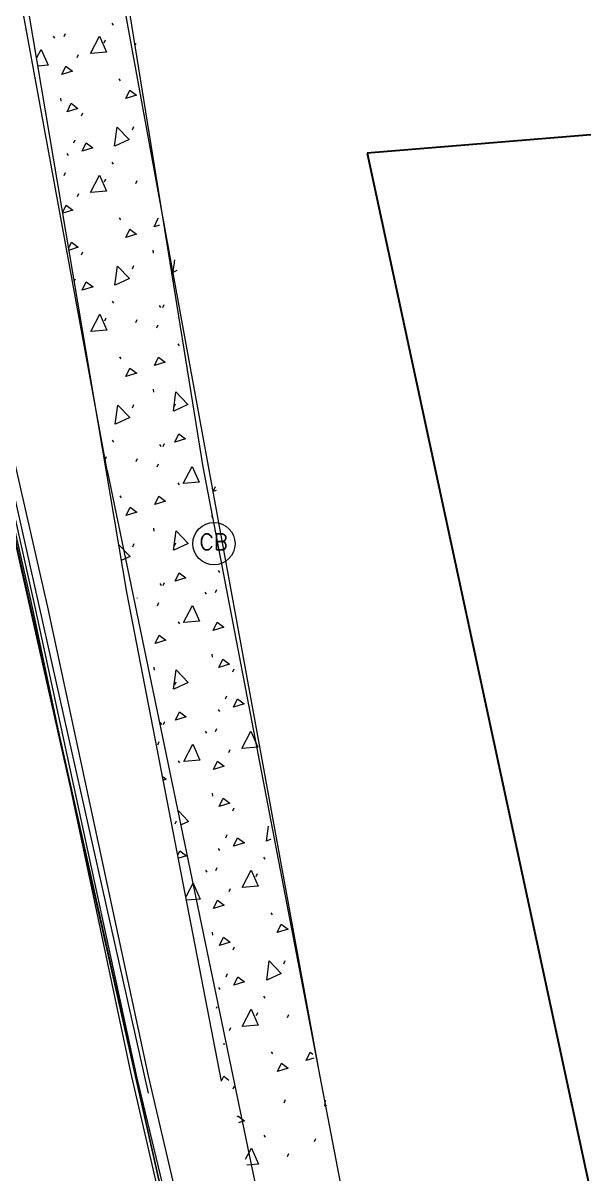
# Model space of a CAD drawing. Header units: metres. Extents: x -703672 to 3951284, y -4124475 to 4104628.
# Drawn here: x 327627.19 to 327642.02, y 4104247.85 to 4104278.28 of the extents above; entities that cross this region are included whole.
import ezdxf

# ---------------------------------------------------------------- set-up
doc = ezdxf.new("R2010")
doc.units = ezdxf.units.M
doc.header["$MEASUREMENT"] = 0
for name, color, linetype, lineweight in [('C-ANNO-TEXT', 7, 'Continuous', 25), ('V-ANNO-PATT', 9, 'Continuous', 0), ('V-ROAD-ASPH', 9, 'Continuous', 0), ('V-ROAD-CURB', 6, 'Continuous', 0), ('V-SITE-FENC', 251, 'FENCE', 0), ('V-SITE-STRC', 253, 'Continuous', 0), ('V-SITE-WALK', 7, 'Continuous', 0)]:
    doc.layers.add(name, color=color, linetype=linetype, lineweight=lineweight)
doc.layers.add('ra', color=7, linetype='Continuous')
doc.styles.add('Style-WORKING', font='WORKING.shx')
doc.linetypes.add('FENCE', pattern='A,0.1,-0.01302,[7,dgnlstyle-tsaec.shx,S=0.0001240079365079365,R=0,X=0,Y=0],-0.01302', length=0.12604)

msp = doc.modelspace()

# ---------------------------------------------------------------- linework, layer by layer
at = {"layer": 'C-ANNO-TEXT', "color": 251, "lineweight": 30, "ltscale": 0.6, "elevation": 8.129185709809853}
for points in [[(328148.5222766129, 4104316.835999697), (327636.2924083, 4104274.837372858), (327694.6042840966, 4104003.792685883), (327867.5857724902, 4104017.971496408), (327888.7489738908, 4103772.075253479), (327930.1480395671, 4103772.347375909), (327991.377388112, 4103778.205533828), (328030.9897292816, 4103774.983627418), (328020.397414019, 4103909.701128297), (328021.6175381817, 4103915.716495383), (328024.0348773939, 4103920.166228428), (328073.8161843045, 4103990.316554586), (328076.9767566926, 4104002.336634), (328073.070574273, 4104056.320837132), (328075.746113692, 4104063.261209204), (328158.6543382432, 4104190.301327689), (328175.0174822973, 4104191.778596146), (328167.5720498138, 4104274.248836152), (328151.9951939788, 4104274.479090938)], [(328148.5268188755, 4104316.780600681), (327636.2924083, 4104274.837372858), (327694.6042840966, 4104003.792685883), (327867.5857724902, 4104017.971496408), (327888.7489738908, 4103772.075253479), (327930.8145552425, 4103772.351757019), (327991.377388112, 4103778.205533828), (328030.9897292816, 4103774.983627418), (328020.397414019, 4103909.701128297), (328021.6175381817, 4103915.716495383), (328023.610856816, 4103919.385709762), (328073.8161843045, 4103990.316554586), (328076.9767566926, 4104002.336634), (328073.070574273, 4104056.320837132), (328075.746113692, 4104063.261209204), (328158.6543382432, 4104190.301327689), (328174.0894228251, 4104191.694810721), (328167.5720498138, 4104274.248836152), (328151.9951939788, 4104274.479090938)]]:
    msp.add_lwpolyline(points, close=True, dxfattribs=at)
at = {"layer": 'ra'}
msp.add_line((327624.3579322091, 4104276.154470859, 10.1), (327631.4267563971, 4104244.840341898, 9.09), dxfattribs=at)
at = {"layer": 'V-ANNO-PATT'}
for p, q in [((327629.535794419, 4104278.279344107, 8.594560194378658), (327629.5712278432, 4104278.226048412, 8.59228392743924)), ((327627.988974465, 4104277.933050627, 8.656187359295188), (327628.0243542013, 4104277.879761248, 8.653079902533946)), ((327628.2770481964, 4104277.92007313, 8.704155141199792), (327628.3124404176, 4104278.000066667, 8.700182158542518)), ((327629.3312537681, 4104277.75928526, 8.501139788809638), (327629.3664209287, 4104277.839169338, 8.495380042599542)), ((327630.1661022905, 4104277.715889624, 8.54916312311564), (327630.1783920764, 4104277.743632207, 8.54778396712372)), ((327628.6178317374, 4104277.369662909, 8.593237622930197), (327628.6529988982, 4104277.449546988, 8.5874778767201)), ((327629.7215991238, 4104276.801476147, 8.474291163816751), (327629.75697886, 4104276.748186767, 8.47118370705551)), ((327628.182299796, 4104276.295804345, 8.732777777695858), (327628.1912534147, 4104276.215910799, 8.733049883558266)), ((327628.7345809611, 4104275.824542415, 8.692714221937408), (327628.7698735285, 4104275.904535953, 8.688749553010865)), ((327630.0799931778, 4104275.460471827, 8.58511555488343), (327630.1153853991, 4104275.540465364, 8.581142572226156)), ((327628.5349261885, 4104275.114512353, 8.648368743318649), (327628.570093115, 4104275.194496414, 8.642607014706414)), ((327628.3473803839, 4104274.830322732, 8.73769850109234), (327628.3829134619, 4104274.777027038, 8.735413920422182)), ((327629.5396780731, 4104274.604340989, 8.641112211057283), (327629.5751114973, 4104274.551045294, 8.638835944117858)), ((327628.2809318505, 4104274.245070012, 8.75070715787841), (327628.3163240717, 4104274.32506355, 8.746734175221135)), ((327629.3398594123, 4104274.084717588, 8.573999014763565), (327629.375026573, 4104274.164601667, 8.56823926855347)), ((327630.1699859446, 4104274.040886507, 8.595715139794265), (327630.2053782715, 4104274.120780053, 8.591743423755133)), ((327628.6264373818, 4104273.695095239, 8.666096848884123), (327628.6616045425, 4104273.774979318, 8.660337102674028)), ((327629.7302047682, 4104273.126908476, 8.547150389770671), (327629.7655845043, 4104273.073619097, 8.544042933009429)), ((327628.7384646152, 4104272.149539298, 8.739266238616025), (327628.7737571826, 4104272.229532836, 8.735301569689483)), ((327630.6237024448, 4104272.275178224, 8.458740106986326), (327630.6327280903, 4104272.195294144, 8.459280094573913)), ((327630.083876832, 4104271.785468709, 8.631667571562048), (327630.1192690532, 4104271.865462247, 8.627694588904774)), ((327628.5526842721, 4104271.460761095, 8.719728438999418), (327628.5786987594, 4104271.519928743, 8.715466240660334)), ((327629.5435617273, 4104270.929337871, 8.687664227735908), (327629.5789951514, 4104270.876042177, 8.685387960796483)), ((327630.7901012988, 4104270.809870255, 8.468545599758372), (327630.8255803446, 4104270.756580875, 8.46542641320248)), ((327630.8902676631, 4104270.75555191, 8.577530480391218), (327630.9256599899, 4104270.835445456, 8.573558764352086)), ((327629.3484650567, 4104270.410149918, 8.646858240717492), (327629.3836322174, 4104270.490033997, 8.641098494507396)), ((327630.1738695988, 4104270.365883389, 8.642267156472883), (327630.2092619257, 4104270.445776934, 8.638295440433751)), ((327630.7246363549, 4104270.22468688, 8.488042751304498), (327630.7598032815, 4104270.304670939, 8.482281022692256)), ((327631.2807270627, 4104269.797629295, 8.55717462250989), (327631.3161604868, 4104269.7443336, 8.554898355570465)), ((327629.7388104125, 4104269.452340807, 8.620009615724598), (327629.7741901487, 4104269.399051426, 8.616902158963356)), ((327630.6323080891, 4104268.600610553, 8.531599332940246), (327630.6413337346, 4104268.520726474, 8.532139320527833)), ((327630.0877604862, 4104268.110465591, 8.678219588240673), (327630.1231527074, 4104268.190459129, 8.674246605583399)), ((327631.1832893098, 4104268.129404463, 8.475994521221622), (327631.2183569266, 4104268.209388523, 8.470244522404045)), ((327629.5474453814, 4104267.254334753, 8.734216244414526), (327629.5828788056, 4104267.201039058, 8.731939977475108)), ((327630.8941513172, 4104267.080548792, 8.624082497069843), (327630.9295436441, 4104267.160442337, 8.62011078103071)), ((327630.7987069431, 4104267.135302585, 8.541404825712306), (327630.8341859889, 4104267.082013205, 8.538285639156399)), ((327629.3570707011, 4104266.735582247, 8.719717466671412), (327629.3922378617, 4104266.815466327, 8.713957720461323)), ((327630.1777532529, 4104266.690880271, 8.688819173151508), (327630.2131455797, 4104266.770773816, 8.684847457112376)), ((327630.7332419993, 4104266.55011921, 8.560901977258425), (327630.7684089257, 4104266.630103268, 8.555140248646182)), ((327631.2846107167, 4104266.122626177, 8.603726639188508), (327631.3200441409, 4104266.069330482, 8.60145037224909)), ((327629.7474160569, 4104265.777773135, 8.692868841678525), (327629.782795793, 4104265.724483755, 8.689761384917283)), ((327632.1801031652, 4104265.270794991, 8.539884598363813), (327632.1890567838, 4104265.190901445, 8.54015670422622)), ((327630.6409137335, 4104264.926042882, 8.604458558894173), (327630.649939379, 4104264.846158803, 8.60499854648176)), ((327630.0916441403, 4104264.435462473, 8.724771604919297), (327630.1270363615, 4104264.515456011, 8.720798622262024)), ((327631.1918949541, 4104264.454836791, 8.548853747175556), (327631.226962571, 4104264.534820851, 8.543103748357971)), ((327632.3451837531, 4104263.805313379, 8.544805321760293), (327632.3807168311, 4104263.752017685, 8.542520741090136)), ((327630.8073125875, 4104263.460734913, 8.614264051666225), (327630.8427916333, 4104263.407445533, 8.611144865110326)), ((327630.8980349714, 4104263.405545674, 8.670634513748467), (327630.9334272982, 4104263.485439219, 8.666662797709336)), ((327631.9957841167, 4104263.234779945, 8.478432476818057), (327632.0311638528, 4104263.181490566, 8.475325020056815)), ((327632.2787352197, 4104263.220060658, 8.55781397854637), (327632.3141274409, 4104263.300054196, 8.55384099588909)), ((327630.2093156938, 4104263.078358391, 8.732265084892234), (327630.2170292339, 4104263.095770698, 8.731399473791)), ((327630.7418476436, 4104262.875551539, 8.633761203212345), (327630.7770145702, 4104262.955535598, 8.62799947460011)), ((327631.2884943709, 4104262.447623059, 8.650278655867133), (327631.323927795, 4104262.394327364, 8.648002388927708)), ((327632.1839868193, 4104261.595791873, 8.586436615042437), (327632.1929404379, 4104261.515898327, 8.586708720904845)), ((327630.6495193779, 4104261.251475212, 8.6773177848481), (327630.6585450234, 4104261.171591132, 8.677857772435686)), ((327632.7362679844, 4104261.124529943, 8.54637305928398), (327632.7715605518, 4104261.204523481, 8.542408390357437)), ((327631.2005005985, 4104260.780269121, 8.621712973129476), (327631.2355682154, 4104260.860253181, 8.615962974311898)), ((327632.5417358402, 4104260.41624167, 8.47061386084151), (327632.5769027667, 4104260.496225731, 8.464852132229275)), ((327632.3490674071, 4104260.13031026, 8.591357338438918), (327632.3846004852, 4104260.077014566, 8.589072757768761)), ((327630.8159182318, 4104259.786167243, 8.687123277620152), (327630.8513972777, 4104259.732877864, 8.684004091064253)), ((327630.9019186255, 4104259.730542555, 8.717186530427085), (327630.9373109523, 4104259.810436101, 8.713214814387953)), ((327632.0043897611, 4104259.560212275, 8.551291702771984), (327632.0397694972, 4104259.506922896, 8.548184246010742)), ((327632.2826188738, 4104259.54505754, 8.604365995224988), (327632.318011095, 4104259.625051078, 8.600393012567714)), ((327630.750453288, 4104259.200983868, 8.706620429166271), (327630.7856202144, 4104259.280967927, 8.700858700554036)), ((327632.6332470335, 4104258.996824556, 8.488341966406985), (327632.6684141941, 4104259.076708635, 8.482582220196889)), ((327631.292378025, 4104258.772619941, 8.696830672545751), (327631.3278114492, 4104258.719324247, 8.694554405606333)), ((327632.1878704735, 4104257.920788755, 8.632988631721062), (327632.1968240921, 4104257.84089521, 8.63326073758347)), ((327632.7401516385, 4104257.449526826, 8.592925075962604), (327632.7754442059, 4104257.529520364, 8.588960407036062)), ((327631.2091062428, 4104257.105701451, 8.694572199083403), (327631.2441738597, 4104257.185685511, 8.688822200265825)), ((327632.5503414846, 4104256.741674, 8.543473086795437), (327632.585508411, 4104256.82165806, 8.537711358183202)), ((327632.3529510613, 4104256.455307143, 8.637909355117543), (327632.3884841394, 4104256.402011449, 8.635624774447386)), ((327633.5452487506, 4104256.229325399, 8.541323065082487), (327633.5806821748, 4104256.176029705, 8.539046798143062)), ((327632.2865025279, 4104255.870054422, 8.650918011903613), (327632.3218947491, 4104255.95004796, 8.64694502924634)), ((327632.0129954054, 4104255.885644604, 8.62415092872591), (327632.0483751416, 4104255.832355225, 8.621043471964668)), ((327633.3552747084, 4104255.711879235, 8.46910335824036), (327633.390441869, 4104255.791763315, 8.463343612030258)), ((327632.6418526779, 4104255.322256886, 8.561201192360912), (327632.6770198385, 4104255.402140965, 8.555441446150823)), ((327633.7456200643, 4104254.754070124, 8.442254733247466), (327633.7809998004, 4104254.700780744, 8.439147276486224)), ((327632.1917541276, 4104254.245785637, 8.67954064839968), (327632.2007077462, 4104254.165892092, 8.679812754262088)), ((327632.7440352926, 4104253.774523708, 8.63947709264123), (327632.77932786, 4104253.854517246, 8.635512423714687)), ((327634.0894475094, 4104253.410453119, 8.531878425587252), (327634.1248397307, 4104253.490446657, 8.527905442929978)), ((327632.5589471289, 4104253.06710633, 8.616332312749364), (327632.5941140554, 4104253.147090389, 8.610570584137129)), ((327632.3568347155, 4104252.780304025, 8.68446137179616), (327632.3923677935, 4104252.727008331, 8.682176791126004)), ((327633.5491324047, 4104252.554322281, 8.587875081761105), (327633.5845658289, 4104252.501026587, 8.585598814821687)), ((327632.3059104738, 4104252.230139326, 8.69572733654828), (327632.3257784033, 4104252.275044842, 8.693497045924957)), ((327633.3638803528, 4104252.037311565, 8.54196258419428), (327633.3990475135, 4104252.117195644, 8.536202837984185)), ((327634.1794402762, 4104251.990867799, 8.542478010498087), (327634.2148326031, 4104252.070761344, 8.538506294458955)), ((327632.6504583222, 4104251.647689215, 8.634060418314839), (327632.6856254828, 4104251.727573294, 8.628300672104743)), ((327633.7542257085, 4104251.079502453, 8.515113959201393), (327633.7896054447, 4104251.026213073, 8.512006502440151)), ((327632.7479189468, 4104250.09952059, 8.686029109319847), (327632.7832115142, 4104250.179514128, 8.682064440393304)), ((327634.0933311636, 4104249.735450001, 8.578430442265876), (327634.1287233848, 4104249.815443539, 8.574457459608595)), ((327633.5530160589, 4104248.879319163, 8.63442709843973), (327633.588449483, 4104248.826023468, 8.632150831500311)), ((327634.8997219946, 4104248.705533202, 8.52429335109504), (327634.9351143215, 4104248.785426748, 8.520321635055915)), ((327634.1833239304, 4104248.315864681, 8.589030027176705), (327634.2187162572, 4104248.395758227, 8.58505831113758))]:
    msp.add_line(p, q, dxfattribs=at)
at = {"layer": 'V-ANNO-PATT', "extrusion": (0.08313059171060738, 0.01271018280557316, 0.9964576037016796), "flags": 128}
for points, elevation in [([(4007613.27557702, -940831.6079457087), (4007613.687094348, -940831.9132084965), (4007613.24646505, -940832.034729533), (4007613.274236551, -940831.6167441817)], 79410.72850272477), ([(4007609.642202801, -940831.0543918515), (4007610.053720129, -940831.35965464), (4007609.613090832, -940831.4811756766), (4007609.640862333, -940831.063190326)], 79410.72850272489), ([(4007606.008828583, -940830.5008379954), (4007606.420345909, -940830.8061007828), (4007605.979716612, -940830.9276218204), (4007606.007488111, -940830.5096364687)], 79410.72850272486), ([(4007594.506247506, -940832.7945466469), (4007594.917764832, -940833.0998094348), (4007594.477135535, -940833.2213304718), (4007594.504907037, -940832.8033451209)], 79410.7285027249), ([(4007590.872873285, -940832.2409927901), (4007591.284390613, -940832.5462555784), (4007590.843761317, -940832.667776615), (4007590.871532816, -940832.2497912641)], 79410.72850272489), ([(4007587.239499066, -940831.6874389336), (4007587.651016394, -940831.9927017217), (4007587.210387096, -940832.1142227583), (4007587.238158597, -940831.6962374076)], 79410.72850272495)]:
    msp.add_lwpolyline(points, dxfattribs=dict(at, elevation=elevation))
at = {"layer": 'V-ANNO-PATT', "extrusion": (0.1172745742000488, 0.01996182254488187, 0.9928988870408124), "elevation": 120359.8953962248, "flags": 128}
msp.add_lwpolyline([(3991106.210564732, -1004498.507527573), (3991106.401970759, -1004498.654388377), (3991105.959426875, -1004498.768740679), (3991105.981066502, -1004498.507284256)], dxfattribs=at)
at = {"layer": 'V-ANNO-PATT', "extrusion": (0.08313059169699821, 0.01271018283303596, 0.9964576037024646), "flags": 128}
for points, elevation in [([(4007612.836402905, -940830.7750191985), (4007613.039829995, -940830.9137407482), (4007612.881400315, -940831.0692529205), (4007612.836402905, -940830.7750191985)], 79410.72861098102), ([(4007597.700447607, -940832.5151739884), (4007597.9038747, -940832.6538955378), (4007597.745445018, -940832.8094077109), (4007597.700447607, -940832.5151739884)], 79410.72861098059), ([(4007594.06707339, -940831.9616201307), (4007594.27050048, -940832.1003416805), (4007594.1120708, -940832.2558538526), (4007594.06707339, -940831.9616201307)], 79410.7286109805), ([(4007590.433699169, -940831.4080662723), (4007590.63712626, -940831.546787822), (4007590.478696581, -940831.7022999945), (4007590.433699169, -940831.4080662723)], 79410.7286109804)]:
    msp.add_lwpolyline(points, dxfattribs=dict(at, elevation=elevation))
at = {"layer": 'V-ANNO-PATT', "extrusion": (0.08313059167302338, 0.01271018280091568, 0.9964576037048744), "flags": 128}
for points, elevation in [([(4007611.954184682, -940832.3516639806), (4007612.157611775, -940832.4903855303), (4007611.999182091, -940832.6458977028), (4007611.954184682, -940832.3516639806)], 79410.72847129552), ([(4007608.320810463, -940831.7981101241), (4007608.524237556, -940831.9368316737), (4007608.365807873, -940832.092343846), (4007608.320810463, -940831.7981101241)], 79410.7284712956), ([(4007604.687436244, -940831.244556268), (4007604.890863335, -940831.3832778172), (4007604.732433654, -940831.5387899895), (4007604.687436244, -940831.244556268)], 79410.72847129562), ([(4007601.054062024, -940830.6910024105), (4007601.257489116, -940830.8297239603), (4007601.099059436, -940830.9852361328), (4007601.054062024, -940830.6910024105)], 79410.7284712956), ([(4007589.551480947, -940832.984711062), (4007589.75490804, -940833.1234326117), (4007589.596478357, -940833.2789447847), (4007589.551480947, -940832.984711062)], 79410.72847129553), ([(4007585.918106729, -940832.4311572061), (4007586.121533821, -940832.5698787548), (4007585.963104139, -940832.7253909274), (4007585.918106729, -940832.4311572061)], 79410.72847129569)]:
    msp.add_lwpolyline(points, dxfattribs=dict(at, elevation=elevation))
at = {"layer": 'V-ANNO-PATT', "extrusion": (0.1172745741253526, 0.01996182250520525, 0.9928988870504328), "elevation": 120359.8952089088, "flags": 128}
msp.add_lwpolyline([(3991104.662411006, -1004499.063726208), (3991104.863559431, -1004499.205731706), (3991104.702626199, -1004499.358651603), (3991104.662411006, -1004499.063726208)], dxfattribs=at)
at = {"layer": 'V-ANNO-PATT', "extrusion": (0.117274574177882, 0.01996182252554874, 0.9928988870438195), "elevation": 120359.8953096141, "flags": 128}
msp.add_lwpolyline([(3991103.552350763, -1004500.150517667), (3991104.041022945, -1004500.304504388), (3991103.664222506, -1004500.563332497), (3991103.55392568, -1004500.159201539)], dxfattribs=at)
at = {"layer": 'V-ANNO-PATT', "extrusion": (0.08313059171211534, 0.01271018282348986, 0.9964576037013251), "flags": 128}
for points, elevation in [([(4007610.754096294, -940831.0000897616), (4007610.957508324, -940831.1389101698), (4007610.799078641, -940831.2944223427), (4007610.754096294, -940831.0000897616)], 79410.7285767538), ([(4007607.120722075, -940830.4465359038), (4007607.324134105, -940830.5853563129), (4007607.165704423, -940830.7408684854), (4007607.120722075, -940830.4465359038)], 79410.72857675377), ([(4007595.618140997, -940832.7402445532), (4007595.821553027, -940832.879064962), (4007595.663123345, -940833.0345771345), (4007595.618140997, -940832.7402445532)], 79410.72857675361), ([(4007591.984766779, -940832.1866906958), (4007592.188178808, -940832.3255111047), (4007592.029749129, -940832.4810232772), (4007591.984766779, -940832.1866906958)], 79410.72857675356), ([(4007588.35139256, -940831.6331368388), (4007588.55480459, -940831.7719572474), (4007588.396374907, -940831.9274694199), (4007588.35139256, -940831.6331368388)], 79410.72857675352)]:
    msp.add_lwpolyline(points, dxfattribs=dict(at, elevation=elevation))
at = {"layer": 'V-ANNO-PATT', "extrusion": (0.08313059168062986, 0.01271018281110648, 0.9964576037041099), "elevation": 79410.72851561352, "flags": 128}
msp.add_lwpolyline([(4007609.237378357, -940830.2438317813), (4007609.406671382, -940830.3592765365), (4007609.248241703, -940830.5147887092), (4007609.206986933, -940830.2450277676)], dxfattribs=at)
at = {"layer": 'V-ANNO-PATT', "extrusion": (0.1172745749655295, 0.01996182208168629, 0.9928988869597113), "elevation": 120359.893745938, "flags": 128}
msp.add_lwpolyline([(3991101.284713778, -1004500.813194158), (3991101.485862206, -1004500.955199655), (3991101.480948929, -1004500.959868283)], dxfattribs=at)
at = {"layer": 'V-ANNO-PATT', "extrusion": (0.1124277658003046, 0.03540441113610258, 0.9930289649095124), "elevation": 182152.5312753064, "flags": 128}
msp.add_lwpolyline([(3816343.668602466, -1534516.134150659), (3816343.668602466, -1534515.985919362)], dxfattribs=at)
at = {"layer": 'V-ANNO-PATT', "extrusion": (0.1172745740054332, 0.01996182251215225, 0.9928988870644572), "elevation": 120359.895198132, "flags": 128}
msp.add_lwpolyline([(3991101.109065556, -1004498.502155856), (3991101.23942041, -1004498.594182955), (3991101.07848718, -1004498.747102852), (3991101.045077648, -1004498.502088016)], dxfattribs=at)
at = {"layer": 'V-ANNO-PATT', "extrusion": (0.1172745741755819, 0.01996182252330133, 0.9928988870441361), "elevation": 120359.8952996364, "flags": 128}
msp.add_lwpolyline([(3991099.928456674, -1004499.53799566), (3991100.417128853, -1004499.691982379), (3991100.040328417, -1004499.950810488), (3991099.930031595, -1004499.546679532)], dxfattribs=at)
at = {"layer": 'V-ANNO-PATT', "extrusion": (0.003257925405098394, 0.02374695921722569, 0.9997126926522392), "elevation": 98539.91096218179, "flags": 128}
msp.add_lwpolyline([(233262.7076179458, -4109533.636336913), (233262.7076179457, -4109533.965985917)], dxfattribs=at)
at = {"layer": 'V-ANNO-PATT', "extrusion": (0.07322656516457116, 0.03405764096067614, 0.9967336390663218), "elevation": 163781.6313685471, "flags": 128}
msp.add_lwpolyline([(3583285.584877469, -2021293.825233631), (3583285.58487747, -2021293.728649856)], dxfattribs=at)
at = {"layer": 'V-ANNO-PATT', "extrusion": (0.1172745742088167, 0.0199618225029208, 0.9928988870406206), "elevation": 120359.8952268781, "flags": 128}
msp.add_lwpolyline([(3991097.656192757, -1004500.218877334), (3991097.857341182, -1004500.360882832), (3991097.69640795, -1004500.513802729), (3991097.656192757, -1004500.218877334)], dxfattribs=at)
at = {"layer": 'V-ANNO-PATT', "extrusion": (0.08313059170457279, 0.0127101827992033, 0.9964576037022641), "flags": 128}
for points, elevation in [([(4007603.595326276, -940832.348545583), (4007604.086433732, -940832.4945794115), (4007603.713884493, -940832.7594900077), (4007603.597041955, -940832.3572027455)], 79410.728474604), ([(4007599.961952058, -940831.7949917268), (4007600.453059511, -940831.9410255542), (4007600.080510274, -940832.2059361511), (4007599.963667736, -940831.8036488887)], 79410.72847460402), ([(4007596.328577839, -940831.2414378704), (4007596.819685293, -940831.3874716978), (4007596.447136053, -940831.6523822942), (4007596.330293515, -940831.250095032)], 79410.72847460404)]:
    msp.add_lwpolyline(points, dxfattribs=dict(at, elevation=elevation))
at = {"layer": 'V-ANNO-PATT', "extrusion": (0.1172745741680913, 0.01996182252434709, 0.9928988870449998), "elevation": 120359.8953014743, "flags": 128}
msp.add_lwpolyline([(3991096.304527574, -1004498.925611364), (3991096.793199754, -1004499.079598083), (3991096.416399318, -1004499.338426193), (3991096.306102493, -1004498.934295235)], dxfattribs=at)
at = {"layer": 'V-ANNO-PATT', "extrusion": (0.1172745741672875, 0.01996182265570699, 0.9928988870424539), "elevation": 120359.8958403471, "flags": 128}
msp.add_lwpolyline([(3991095.569026137, -1004500.415923004), (3991095.770157898, -1004500.558027103), (3991095.609224664, -1004500.710947), (3991095.569026137, -1004500.415923004)], dxfattribs=at)
at = {"layer": 'V-ANNO-PATT', "extrusion": (0.1172745741381229, 0.01996182255351659, 0.9928988870479533), "elevation": 120359.8954113752, "flags": 128}
msp.add_lwpolyline([(3991094.457003055, -1004500.449807929), (3991094.863510835, -1004500.761710643), (3991094.42096695, -1004500.876062945), (3991094.455519936, -1004500.458583483)], dxfattribs=at)
at = {"layer": 'V-ANNO-PATT', "extrusion": (0.02040010355232993, 0.04276295849891455, 0.9988769519592864), "elevation": 182202.8026458292, "flags": 128}
msp.add_lwpolyline([(1471451.780735323, -3841090.102244377), (1471451.780735324, -3841090.25617121)], dxfattribs=at)
at = {"layer": 'V-ANNO-PATT', "extrusion": (0.1172745740703362, 0.01996182243112196, 0.9928988870584204), "elevation": 120359.8948868263, "flags": 128}
msp.add_lwpolyline([(3991094.032687431, -1004499.604850222), (3991094.233835856, -1004499.746855719), (3991094.072902624, -1004499.899775616), (3991094.032687431, -1004499.604850222)], dxfattribs=at)
at = {"layer": 'V-ANNO-PATT', "extrusion": (0.0793182147806851, 0.02488454072873942, 0.9965386999192379), "elevation": 128128.4736780948, "flags": 128}
msp.add_lwpolyline([(3817990.447564125, -1535862.524136844), (3817990.447564126, -1535862.433430445)], dxfattribs=at)
at = {"layer": 'V-ANNO-PATT', "extrusion": (0.1172745741241536, 0.01996182257516152, 0.992898887049168), "elevation": 120359.895495635, "flags": 128}
msp.add_lwpolyline([(3991093.130903333, -1004498.495087771), (3991092.792000952, -1004498.727883315), (3991092.728349104, -1004498.494660978)], dxfattribs=at)
at = {"layer": 'V-ANNO-PATT', "extrusion": (0.1172745741790088, 0.01996182249324362, 0.9928988870443357), "elevation": 120359.8951773945, "flags": 128}
msp.add_lwpolyline([(3991091.946495266, -1004499.798062882), (3991092.147627025, -1004499.940166981), (3991091.986693794, -1004500.093086878), (3991091.946495266, -1004499.798062882)], dxfattribs=at)
at = {"layer": 'V-ANNO-PATT', "extrusion": (0.1172745741163652, 0.01996182251376446, 0.9928988870513223), "elevation": 120359.8952410934, "flags": 128}
msp.add_lwpolyline([(3991090.833395626, -1004499.836166154), (3991091.239903407, -1004500.148068868), (3991090.797359523, -1004500.26242117), (3991090.831912507, -1004499.844941708)], dxfattribs=at)
at = {"layer": 'V-ANNO-PATT', "extrusion": (0.1172745741299335, 0.01996182252119401, 0.9928988870495703), "elevation": 120359.8952760315, "flags": 128}
msp.add_lwpolyline([(3991090.408107692, -1004498.995004627), (3991090.609256114, -1004499.137010124), (3991090.448322884, -1004499.289930021), (3991090.408107692, -1004498.995004627)], dxfattribs=at)
at = {"layer": 'V-ANNO-PATT', "extrusion": (0.1172745741759393, 0.01996182246846937, 0.9928988870451965), "elevation": 120359.8950747088, "flags": 128}
msp.add_lwpolyline([(3991089.500582361, -1004500.556455742), (3991089.701730786, -1004500.698461239), (3991089.540797553, -1004500.851381135), (3991089.500582361, -1004500.556455742)], dxfattribs=at)
at = {"layer": 'V-ANNO-PATT', "extrusion": (0.1172745741604779, 0.01996182255250386, 0.9928988870453331), "elevation": 120359.8954145426, "flags": 128}
msp.add_lwpolyline([(3991088.32206235, -1004499.18765213), (3991088.523194107, -1004499.329756229), (3991088.362260876, -1004499.482676125), (3991088.32206235, -1004499.18765213)], dxfattribs=at)
at = {"layer": 'V-ANNO-PATT', "extrusion": (0.1172745741710427, 0.01996182255864137, 0.9928988870439618), "elevation": 120359.8954431938, "flags": 128}
msp.add_lwpolyline([(3991087.209187764, -1004499.224865402), (3991087.615695547, -1004499.536768117), (3991087.173151661, -1004499.651120419), (3991087.207704645, -1004499.233640956)], dxfattribs=at)
at = {"layer": 'V-ANNO-PATT', "extrusion": (0.1172745737874384, 0.01996182235532454, 0.9928988870933583), "elevation": 120359.8944830487, "flags": 128}
msp.add_lwpolyline([(3991086.899155659, -1004498.603816566), (3991086.825315087, -1004498.673980401), (3991086.816010725, -1004498.605745198)], dxfattribs=at)
at = {"layer": 'V-ANNO-PATT', "extrusion": (0.1172745741154025, 0.01996182249180673, 0.9928988870518775), "elevation": 120359.8951506579, "flags": 128}
msp.add_lwpolyline([(3991085.87639067, -1004499.945105873), (3991086.077539094, -1004500.087111371), (3991085.916605864, -1004500.240031267), (3991085.87639067, -1004499.945105873)], dxfattribs=at)
at = {"layer": 'V-ANNO-PATT', "extrusion": (0.08313059172391446, 0.01271018281102796, 0.9964576037004998), "elevation": 79410.7285294725, "flags": 128}
msp.add_lwpolyline([(4007593.125410189, -940830.8775675577), (4007592.81366342, -940831.0992430123), (4007592.753529314, -940830.8922021006)], dxfattribs=at)
at = {"layer": 'V-ANNO-PATT', "extrusion": (0.004798839947969987, 0.03542962263824331, 0.999360652104567), "elevation": 146992.9388187651, "flags": 128}
msp.add_lwpolyline([(226210.4840972403, -4108465.447381106), (226210.4840972404, -4108465.843911493)], dxfattribs=at)
at = {"layer": 'V-ANNO-PATT', "extrusion": (0.1039863280998858, 0.04855503461717594, 0.9933927985352159), "elevation": 233360.1040998267, "flags": 128}
msp.add_lwpolyline([(3580205.913196089, -2019885.058319457), (3580205.913196089, -2019884.934952992)], dxfattribs=at)
at = {"layer": 'V-ANNO-PATT', "extrusion": (0.1172745742376508, 0.01996182275045584, 0.9928988870322382), "elevation": 120359.8962522722, "flags": 128}
msp.add_lwpolyline([(3991084.811710284, -1004498.662572346), (3991084.897735013, -1004498.723350745), (3991084.736801778, -1004498.876270642), (3991084.708012039, -1004498.664977731)], dxfattribs=at)
at = {"layer": 'V-ANNO-PATT', "extrusion": (0.1172745741888991, 0.01996182245625926, 0.9928988870439112), "elevation": 120359.8950288417, "flags": 128}
msp.add_lwpolyline([(3991083.678179354, -1004498.679544582), (3991083.992669726, -1004498.920844761), (3991083.550125838, -1004499.035197062), (3991083.579371975, -1004498.68183652)], dxfattribs=at)
at = {"layer": 'V-ANNO-PATT', "extrusion": (0.1172745741213104, 0.01996182256333449, 0.9928988870497414), "elevation": 120359.8954461615, "flags": 128}
msp.add_lwpolyline([(3991082.251889785, -1004499.334958195), (3991082.453038209, -1004499.476963693), (3991082.292104977, -1004499.62988359), (3991082.251889785, -1004499.334958195)], dxfattribs=at)
at = {"layer": 'V-ANNO-PATT', "extrusion": (0.1172745741558577, 0.01996182250402885, 0.9928988870468534), "elevation": 120359.8952140749, "flags": 128}
msp.add_lwpolyline([(3991081.142471634, -1004500.419238349), (3991081.631143816, -1004500.57322507), (3991081.254343378, -1004500.832053178), (3991081.144046552, -1004500.427922221)], dxfattribs=at)
at = {"layer": 'V-ANNO-PATT', "extrusion": (0.08313059158216972, 0.01271018274962307, 0.9964576037131083), "elevation": 79410.72823101138, "flags": 128}
msp.add_lwpolyline([(4007586.870275562, -940831.1218886246), (4007586.846053253, -940831.1456648761), (4007586.842583786, -940831.1229783728)], dxfattribs=at)
at = {"layer": 'V-ANNO-PATT', "extrusion": (0.117274574092994, 0.01996182245817183, 0.9928988870552004), "elevation": 120359.89500527, "flags": 128}
msp.add_lwpolyline([(3991078.87028417, -1004501.099832569), (3991079.071432594, -1004501.241838066), (3991079.008438854, -1004501.301695169)], dxfattribs=at)
at = {"layer": 'V-ANNO-PATT', "extrusion": (0.1124277660371611, 0.03540441043566164, 0.9930289649076692), "elevation": 182152.1685012766, "flags": 128}
msp.add_lwpolyline([(3816321.440271712, -1534513.407717266), (3816321.440271713, -1534513.201230926)], dxfattribs=at)
at = {"layer": 'V-ANNO-PATT', "extrusion": (0.1172745740306974, 0.01996182255006423, 0.9928988870607109), "elevation": 120359.8953620092, "flags": 128}
msp.add_lwpolyline([(3991078.735027891, -1004498.798164269), (3991078.829110504, -1004498.86458412), (3991078.706949682, -1004498.9806622)], dxfattribs=at)
at = {"layer": 'V-ANNO-PATT', "extrusion": (0.003257925393385033, 0.02374695917273198, 0.9997126926533342), "elevation": 98539.34699550498, "flags": 128}
msp.add_lwpolyline([(233255.7373764699, -4109512.343367196), (233255.7373764699, -4109512.504864166)], dxfattribs=at)
at = {"layer": 'V-ANNO-PATT', "extrusion": (0.07322656478361837, 0.03405764130317756, 0.9967336390826061), "elevation": 163781.122213156, "flags": 128}
msp.add_lwpolyline([(3583263.888839445, -2021288.151634189), (3583263.888839445, -2021288.108904774)], dxfattribs=at)
at = {"layer": 'V-ANNO-PATT', "extrusion": (0.08313059171840415, 0.01271018283731341, 0.9964576037006241), "elevation": 79410.72863554911, "flags": 128}
msp.add_lwpolyline([(4007584.897289274, -940831.202628578), (4007584.921287626, -940831.2190064734), (4007584.762857946, -940831.3745186462), (4007584.73754899, -940831.2089148008)], dxfattribs=at)
at = {"layer": 'V-ANNO-PATT', "extrusion": (0.083130591695691, 0.01271018279888093, 0.9964576037030093), "elevation": 79410.72847037122, "flags": 128}
msp.add_lwpolyline([(4007583.757405537, -940831.2458626647), (4007584.017691137, -940831.4389420389), (4007583.577061841, -940831.5604630761), (4007583.597546332, -940831.2521535672)], dxfattribs=at)
at = {"layer": 'V-ROAD-ASPH'}
for points in [[(327630.2827968182, 4104249.954207482, 9.158599335304068), (327627.1711425662, 4104263.823823599, 9.60804016187376), (327624.2508005076, 4104276.760654563, 10.09174811022247), (327620.4576392003, 4104293.545237858, 10.87718818701321), (327617.7137485696, 4104305.927730967, 11.44277974913037), (327614.7708600003, 4104318.777003013, 12.04420720132718), (327612.5258442982, 4104329.018770535, 12.38480959332167), (327611.6454817896, 4104333.836299486, 12.6203063422485)], [(327634.6815033066, 4104230.437879375, 8.81167698896494), (327630.0397217817, 4104250.541200002, 9.193173704343778), (327627.411606596, 4104262.953511253, 9.584379279131959), (327623.0473705745, 4104282.187331326, 10.35324319421885), (327618.6070344378, 4104301.59772497, 11.31926376384441), (327615.9345406293, 4104313.871799823, 11.85906222291339), (327612.785159141, 4104328.138254461, 12.32336611977837)]]:
    msp.add_polyline3d(points, dxfattribs=at)
at = {"layer": 'V-ROAD-CURB'}
msp.add_polyline3d([(327634.1418250491, 4104234.042129998, 8.720784855226412), (327630.2076892954, 4104250.385668741, 9.300676688487442), (327627.5031030337, 4104262.883715252, 9.617662500913802), (327623.2154040917, 4104282.035993233, 10.43486229811683), (327618.8305003705, 4104301.593934076, 9.774704890955007), (327616.0579467553, 4104313.710277265, 11.89176331118698), (327612.9828347019, 4104328.203550458, 12.41259515597271)], dxfattribs=at)
at = {"layer": 'V-SITE-FENC', "elevation": 12.45448327631969, "flags": 128}
msp.add_lwpolyline([(327612.8819162669, 4104329.120950124), (327614.9013743348, 4104319.148388385), (327617.8400064133, 4104305.896449572), (327626.8193247643, 4104266.383147849), (327630.5010008179, 4104249.989586419)], dxfattribs=at)
at = {"layer": 'V-SITE-FENC', "linetype": 'FENCE', "ltscale": 40}
msp.add_polyline3d([(327635.0101027397, 4104231.173623913, 8.651960852834726), (327630.5094212765, 4104250.445964918, 9.30048259397995), (327627.8445106007, 4104262.834284467, 9.585193018996321), (327623.4906418931, 4104281.919309004, 10.39692434221107), (327618.9585058, 4104301.337671814, 11.2680540311025), (327616.2521715866, 4104313.714368809, 11.87479612993063), (327611.8729481016, 4104334.825224972, 12.68827721525631)], dxfattribs=at)
at = {"layer": 'V-SITE-STRC'}
msp.add_circle((327632.237410917, 4104264.514076027, 8.653787854025083), 0.5590931205450599, dxfattribs=at)
at = {"layer": 'V-SITE-WALK', "linetype": 'Continuous'}
for p, q in [((327635.7837597805, 4104246.583200847, 8.640319357229231), (327631.9530139529, 4104266.549047797, 8.669760149952737)), ((327629.4160130035, 4104266.45001167, 8.620038574532053), (327633.4203292003, 4104247.151477, 8.611961112317353))]:
    msp.add_line(p, q, dxfattribs=at)
at = {"layer": 'V-SITE-WALK', "linetype": 'Continuous', "extrusion": (-0.101178430607204, -0.02316663437389842, 0.9945985281668426), "elevation": -128222.49687575, "flags": 128}
msp.add_lwpolyline([(-3927609.687340185, 1228733.194069915), (-3927623.406774058, 1228733.796570033), (-3927628.050855603, 1228734.23249706)], dxfattribs=at)
at = {"layer": 'V-SITE-WALK', "linetype": 'Continuous', "extrusion": (0.2804053625375991, 0.04743157141786489, 0.9587090688488294), "elevation": 286549.8802805743, "flags": 128}
msp.add_lwpolyline([(3992135.872969887, -965964.2541014593), (3992149.698800993, -965964.3581635176), (3992154.335264878, -965964.240527583)], dxfattribs=at)
at = {"layer": 'V-SITE-WALK'}
for points in [[(327632.4398032406, 4104250.303937977, 8.580167698907232), (327629.9345396603, 4104263.229364396, 8.635750044379378), (327629.9345396603, 4104263.229364396, 8.635750044379378), (327626.9178476207, 4104281.0802804, 8.653701136020388), (327623.6539899953, 4104300.164363244, 8.581037871591398), (327620.0668677001, 4104323.483959545, 8.538555388216253)], [(327634.9971973904, 4104250.718586126, 8.59507005879567), (327629.3117325404, 4104281.789439554, 8.681457826023106), (327626.1990250597, 4104299.658063778, 8.644165063447602), (327622.6442057879, 4104323.435261338, 8.570200449207249)]]:
    msp.add_polyline3d(points, dxfattribs=at)

# ---------------------------------------------------------------- texts
at = {"layer": 'V-SITE-STRC', "insert": (327632.2320079974, 4104264.772469488, 8.653787854025083), "char_height": 0.4194237603805959, "attachment_point": 2, "line_spacing_factor": 0.6, "style": 'Style-WORKING'}
msp.add_mtext('\\Fsimplex;CB', dxfattribs=at)

doc.saveas('drawing.dxf')
